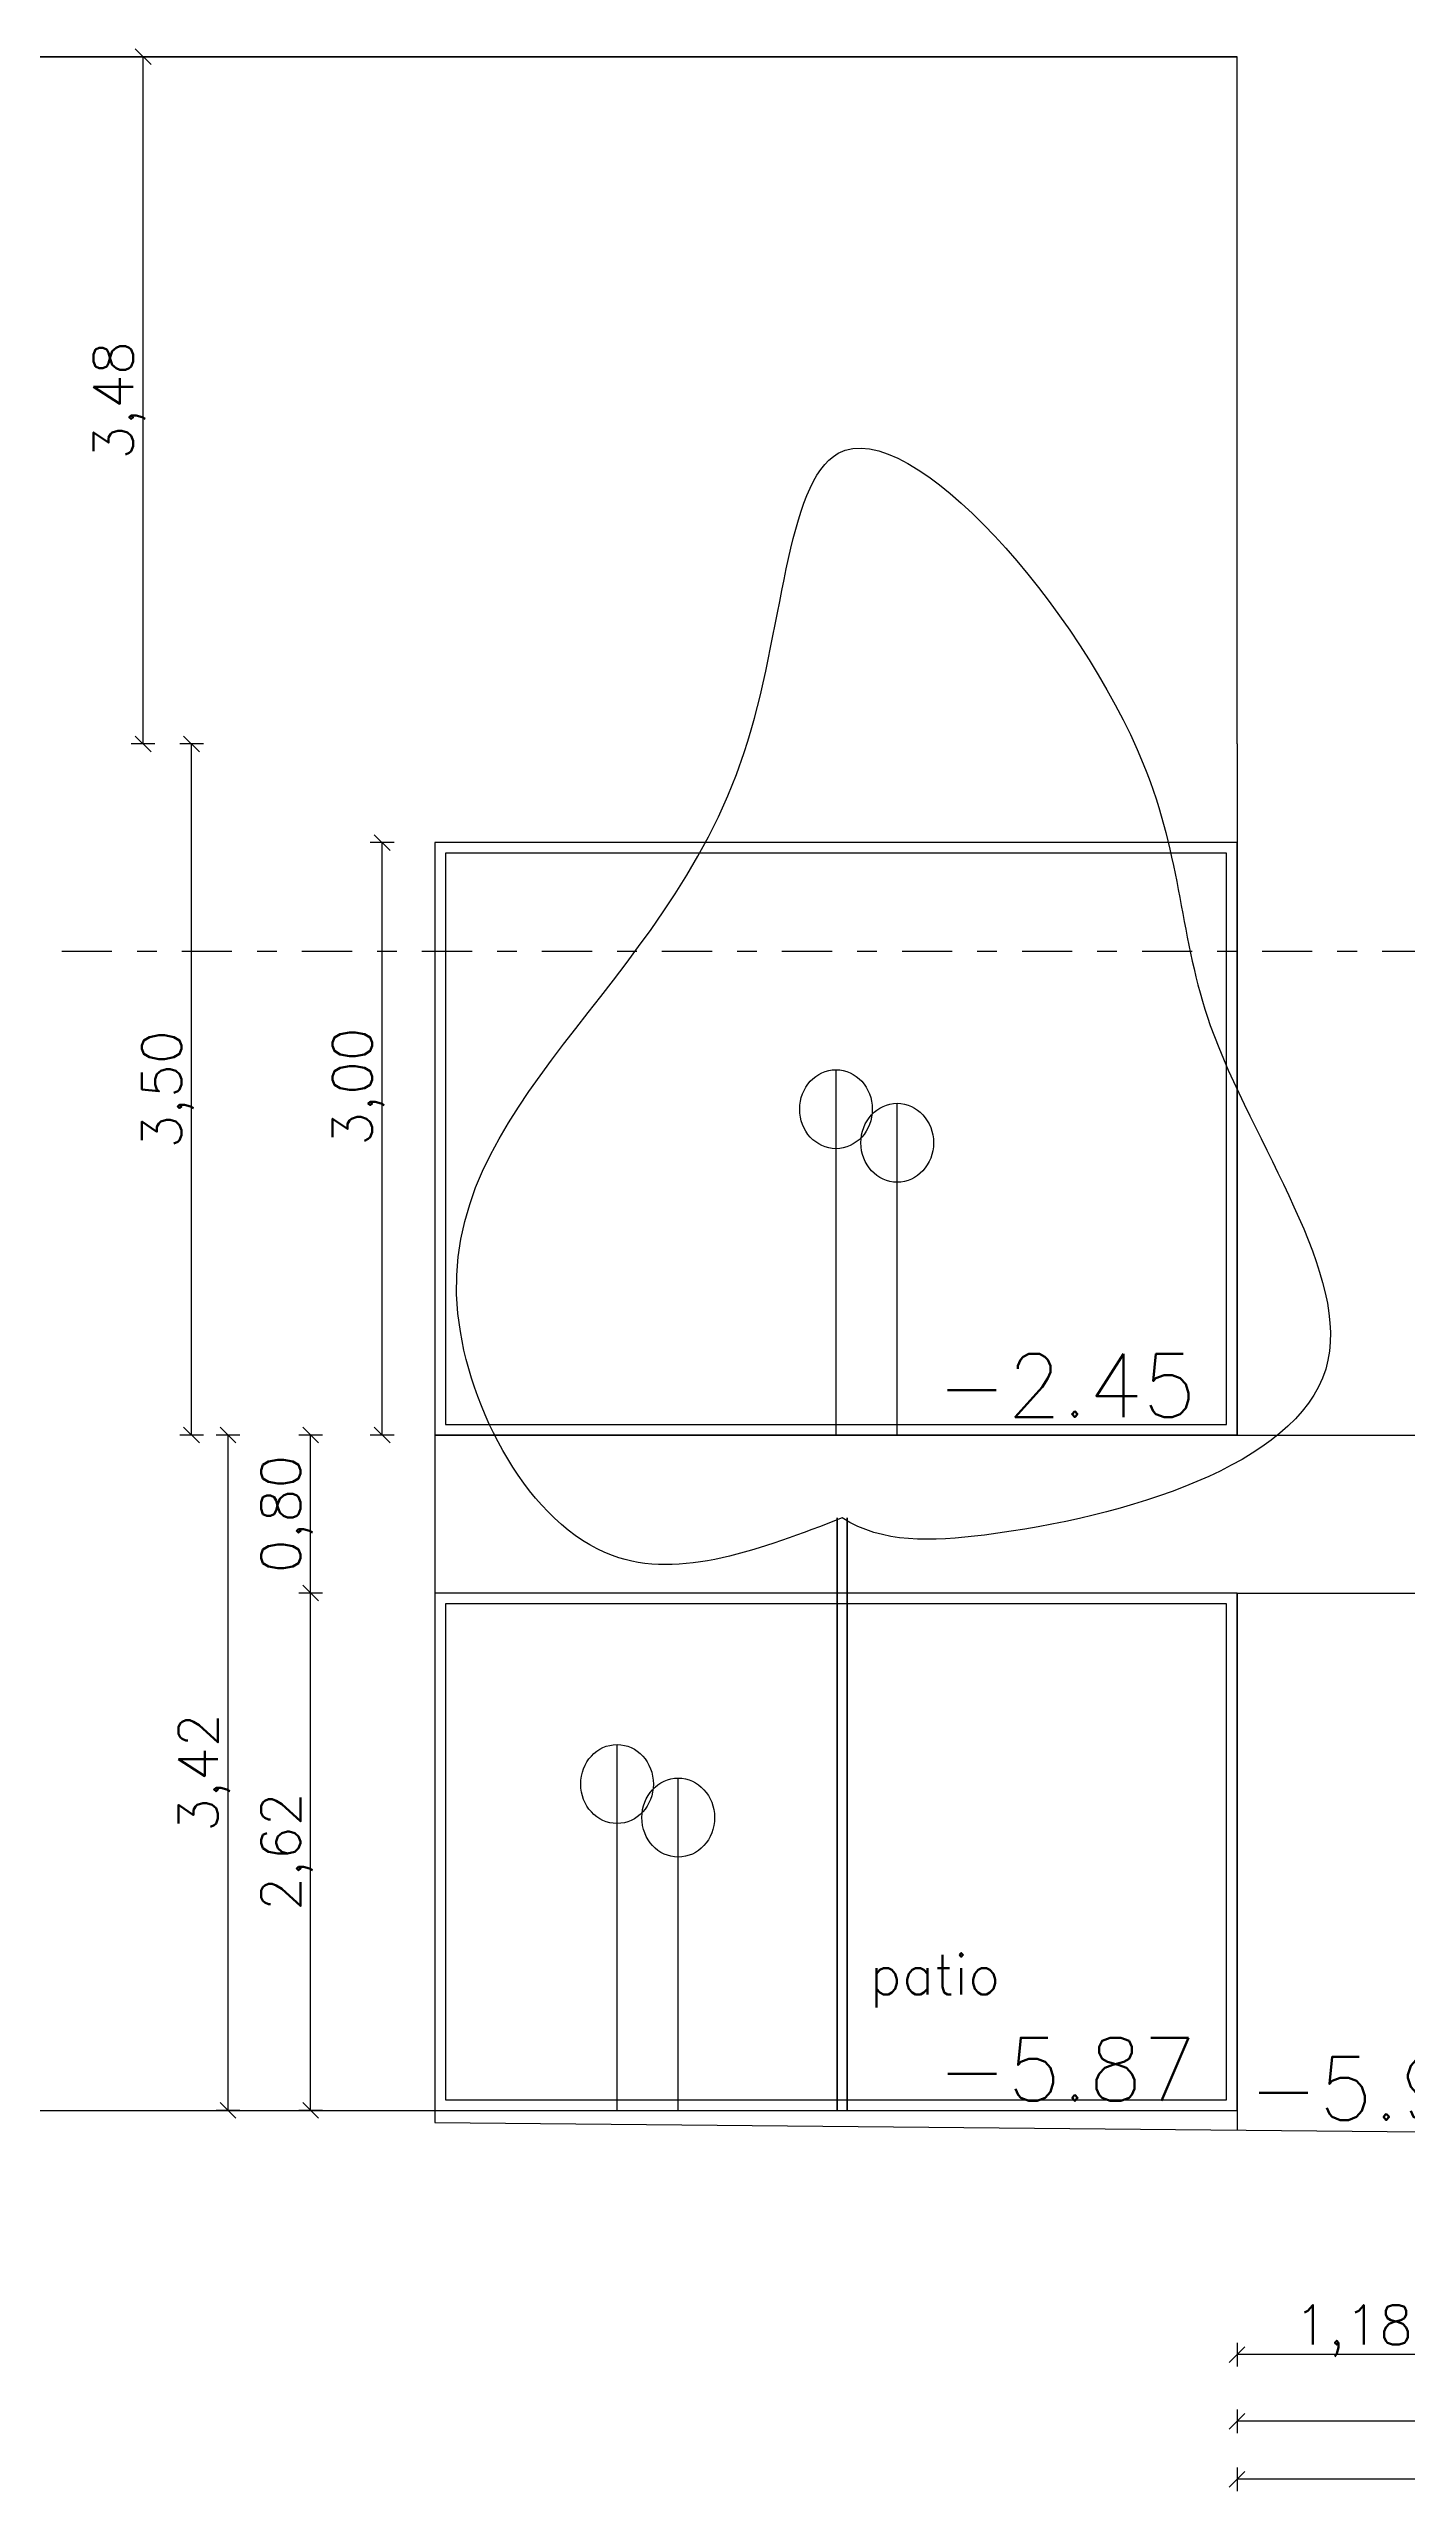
# Model space of a CAD drawing. Header units: millimetres. Extents: x 361 to 21231, y 184 to 1849.
# Drawn here: x 2528.41 to 2535.29, y 538.11 to 550.48 of the extents above; entities that cross this region are included whole.
import ezdxf

# ---------------------------------------------------------------- set-up
doc = ezdxf.new("R2010")
doc.units = ezdxf.units.MM
doc.header["$LTSCALE"] = 0.2
doc.linetypes.add('DASHDOT2', pattern=[12.7, 6.35, -3.175, 0, -3.175])
doc.linetypes.add('DASHED2', pattern=[9.524999999999999, 6.35, -3.175])
for name, color, linetype, lineweight in [('aslijnen', 10, 'DASHDOT2', 25), ('bomen', 7, 'Continuous', 35), ('maten', 1, 'Continuous', 18), ('nieuwe hoogtepunten', 154, 'Continuous', 35)]:
    doc.layers.add(name, color=color, linetype=linetype, lineweight=lineweight)
doc.layers.add('ontwerp', color=7, linetype='Continuous')
doc.layers.add('poort', color=7, linetype='Continuous', lineweight=30, true_color=0x0069d1)
doc.styles.get("Standard").update_dxf_attribs({"font": 'txt.shx', "height": 0.2})
doc.dimstyles.new('maat aanduiding voor tuin', dxfattribs={"dimscale": 0.2000000000000018, "dimtxt": 0.2, "dimasz": 0.4, "dimexe": 0.3, "dimexo": 0.3, "dimgap": 0.02, "dimtad": 1, "dimzin": 1, "dimtxsty": 'Standard', "dimblk": 'OBLIQUE', "dimcen": 0.2, "dimadec": 0, "dimazin": 3, "dimtfac": 1, "dimtix": 1, "dimtmove": 0, "dimatfit": 3, "dimldrblk": 'OBLIQUE', "dimfxl": 0.3, "dimfxlon": 1, "dimarcsym": 1})

# ---------------------------------------------------------------- blocks, each defined once
blk = doc.blocks.new('_Oblique')
at = {"color": 0, "linetype": 'ByBlock', "lineweight": -2}
blk.add_line((-0.5, -0.5), (0.5, 0.5), dxfattribs=at)
blk = doc.blocks.new('*D1769')
at = {"layer": 'Defpoints', "color": 0, "ltscale": 0.2, "transparency": 16777216}
for p in [(2530.100132456661, 546.4608308301749), (2534.430642599165, 546.4608308301749), (2534.430642599165, 543.4608308301749)]:
    blk.add_point(p, dxfattribs=at)
at = {"layer": 'maten', "color": 0, "lineweight": -2, "ltscale": 0.2, "transparency": 16777216}
for p, q in [((2530.160132456661, 546.4608308301749), (2530.040132456661, 546.4608308301749)), ((2530.100132456661, 543.4608308301749), (2530.100132456661, 546.4608308301749)), ((2530.160132456661, 543.4608308301749), (2530.040132456661, 543.4608308301749))]:
    blk.add_line(p, q, dxfattribs=at)
at = {"layer": 'maten', "color": 0, "lineweight": -2, "ltscale": 0.2, "transparency": 16777216, "xscale": 0.08000000000000074, "yscale": 0.08000000000000074, "zscale": 0.08000000000000074}
for p, rotation in [((2530.100132456661, 546.4608308301749), 90), ((2530.100132456661, 543.4608308301749), 270)]:
    blk.add_blockref('_Oblique', p, dxfattribs=dict(at, rotation=rotation))
at = {"layer": 'maten', "color": 0, "ltscale": 0.2, "transparency": 16777216, "insert": (2529.979465789995, 545.2258379028359), "char_height": 0.2, "attachment_point": 5, "rotation": 90}
blk.add_mtext('3,00', dxfattribs=at)
blk = doc.blocks.new('*D1770')
at = {"layer": 'Defpoints', "color": 0, "ltscale": 0.2, "transparency": 16777216}
for p in [(2528.88915329166, 550.440830830175), (2534.430642599166, 550.440830830175), (2534.430642599166, 546.9608308301749)]:
    blk.add_point(p, dxfattribs=at)
at = {"layer": 'maten', "color": 0, "lineweight": -2, "ltscale": 0.2, "transparency": 16777216}
for p, q in [((2528.94915329166, 550.440830830175), (2528.82915329166, 550.440830830175)), ((2528.88915329166, 546.9608308301749), (2528.88915329166, 550.440830830175)), ((2528.94915329166, 546.9608308301749), (2528.82915329166, 546.9608308301749))]:
    blk.add_line(p, q, dxfattribs=at)
at = {"layer": 'maten', "color": 0, "lineweight": -2, "ltscale": 0.2, "transparency": 16777216, "xscale": 0.08000000000000074, "yscale": 0.08000000000000074, "zscale": 0.08000000000000074}
for p, rotation in [((2528.88915329166, 550.440830830175), 90), ((2528.88915329166, 546.9608308301749), 270)]:
    blk.add_blockref('_Oblique', p, dxfattribs=dict(at, rotation=rotation))
at = {"layer": 'maten', "color": 0, "ltscale": 0.2, "transparency": 16777216, "insert": (2528.768486624993, 548.7008308301752), "char_height": 0.2, "attachment_point": 5, "rotation": 90}
blk.add_mtext('3,48', dxfattribs=at)
blk = doc.blocks.new('*D1771')
at = {"layer": 'Defpoints', "color": 0, "ltscale": 0.2, "transparency": 16777216}
for p in [(2529.134425050752, 546.9608308301749), (2530.367451301819, 546.9608308301749), (2530.367451301819, 543.4608308301749)]:
    blk.add_point(p, dxfattribs=at)
at = {"layer": 'maten', "color": 0, "lineweight": -2, "ltscale": 0.2, "transparency": 16777216}
for p, q in [((2529.194425050752, 546.9608308301749), (2529.074425050752, 546.9608308301749)), ((2529.134425050752, 543.4608308301749), (2529.134425050752, 546.9608308301749)), ((2529.194425050752, 543.4608308301749), (2529.074425050752, 543.4608308301749))]:
    blk.add_line(p, q, dxfattribs=at)
at = {"layer": 'maten', "color": 0, "lineweight": -2, "ltscale": 0.2, "transparency": 16777216, "xscale": 0.08000000000000074, "yscale": 0.08000000000000074, "zscale": 0.08000000000000074}
for p, rotation in [((2529.134425050752, 546.9608308301749), 90), ((2529.134425050752, 543.4608308301749), 270)]:
    blk.add_blockref('_Oblique', p, dxfattribs=dict(at, rotation=rotation))
at = {"layer": 'maten', "color": 0, "ltscale": 0.2, "transparency": 16777216, "insert": (2529.013758384086, 545.2108308301752), "char_height": 0.2, "attachment_point": 5, "rotation": 90}
blk.add_mtext('3,50', dxfattribs=at)
blk = doc.blocks.new('*D1772')
at = {"layer": 'Defpoints', "color": 0, "ltscale": 0.2, "transparency": 16777216}
for p in [(2529.737633012172, 543.4608308301749), (2530.367451301819, 543.4608308301749), (2530.367451301819, 542.6608308301747)]:
    blk.add_point(p, dxfattribs=at)
at = {"layer": 'maten', "color": 0, "lineweight": -2, "ltscale": 0.2, "transparency": 16777216}
for p, q in [((2529.797633012171, 543.4608308301749), (2529.677633012172, 543.4608308301749)), ((2529.737633012172, 542.6608308301747), (2529.737633012172, 543.4608308301749)), ((2529.797633012171, 542.6608308301747), (2529.677633012172, 542.6608308301747))]:
    blk.add_line(p, q, dxfattribs=at)
at = {"layer": 'maten', "color": 0, "lineweight": -2, "ltscale": 0.2, "transparency": 16777216, "xscale": 0.08000000000000074, "yscale": 0.08000000000000074, "zscale": 0.08000000000000074}
for p, rotation in [((2529.737633012172, 543.4608308301749), 90), ((2529.737633012172, 542.6608308301747), 270)]:
    blk.add_blockref('_Oblique', p, dxfattribs=dict(at, rotation=rotation))
at = {"layer": 'maten', "color": 0, "ltscale": 0.2, "transparency": 16777216, "insert": (2529.616966345505, 543.0608308301753), "char_height": 0.2, "attachment_point": 5, "rotation": 90}
blk.add_mtext('0,80', dxfattribs=at)
blk = doc.blocks.new('*D1775')
at = {"layer": 'Defpoints', "color": 0, "ltscale": 0.2, "transparency": 16777216}
for p in [(2534.430642599165, 539.9408308301748), (2538.611342599166, 539.9008308301748), (2534.430642599165, 538.466608838297)]:
    blk.add_point(p, dxfattribs=at)
at = {"layer": 'maten', "color": 0, "lineweight": -2, "ltscale": 0.2, "transparency": 16777216}
for p, q in [((2534.430642599165, 538.5266088382971), (2534.430642599165, 538.4066088382971)), ((2538.611342599166, 538.5266088382971), (2538.611342599166, 538.4066088382971)), ((2538.611342599166, 538.466608838297), (2534.430642599165, 538.466608838297))]:
    blk.add_line(p, q, dxfattribs=at)
at = {"layer": 'maten', "color": 0, "lineweight": -2, "ltscale": 0.2, "transparency": 16777216, "xscale": 0.08000000000000074, "yscale": 0.08000000000000074, "zscale": 0.08000000000000074, "rotation": 180}
blk.add_blockref('_Oblique', (2534.430642599165, 538.466608838297), dxfattribs=at)
at = {"layer": 'maten', "color": 0, "lineweight": -2, "ltscale": 0.2, "transparency": 16777216, "xscale": 0.08000000000000074, "yscale": 0.08000000000000074, "zscale": 0.08000000000000074}
blk.add_blockref('_Oblique', (2538.611342599166, 538.466608838297), dxfattribs=at)
at = {"layer": 'maten', "color": 0, "ltscale": 0.2, "transparency": 16777216, "insert": (2536.520992599166, 538.5872755049637), "char_height": 0.2, "attachment_point": 5}
blk.add_mtext('4,18', dxfattribs=at)
blk = doc.blocks.new('*D1776')
at = {"layer": 'Defpoints', "color": 0, "ltscale": 0.2, "transparency": 16777216}
for p in [(2540.111342599172, 543.2108308301749), (2534.430642599165, 542.6608308301747), (2534.430642599165, 538.1725174296662)]:
    blk.add_point(p, dxfattribs=at)
at = {"layer": 'maten', "color": 0, "lineweight": -2, "ltscale": 0.2, "transparency": 16777216}
for p, q in [((2534.430642599165, 538.2325174296662), (2534.430642599165, 538.1125174296662)), ((2540.111342599172, 538.1725174296662), (2534.430642599165, 538.1725174296662)), ((2540.111342599172, 538.2325174296662), (2540.111342599172, 538.1125174296662))]:
    blk.add_line(p, q, dxfattribs=at)
at = {"layer": 'maten', "color": 0, "lineweight": -2, "ltscale": 0.2, "transparency": 16777216, "xscale": 0.08000000000000074, "yscale": 0.08000000000000074, "zscale": 0.08000000000000074, "rotation": 180}
blk.add_blockref('_Oblique', (2534.430642599165, 538.1725174296662), dxfattribs=at)
at = {"layer": 'maten', "color": 0, "lineweight": -2, "ltscale": 0.2, "transparency": 16777216, "xscale": 0.08000000000000074, "yscale": 0.08000000000000074, "zscale": 0.08000000000000074}
blk.add_blockref('_Oblique', (2540.111342599172, 538.1725174296662), dxfattribs=at)
at = {"layer": 'maten', "color": 0, "ltscale": 0.2, "transparency": 16777216, "insert": (2537.270992599168, 538.2931840963329), "char_height": 0.2, "attachment_point": 5}
blk.add_mtext('5,68', dxfattribs=at)
blk = doc.blocks.new('*D1777')
at = {"layer": 'Defpoints', "color": 0, "ltscale": 0.2, "transparency": 16777216}
for p in [(2534.430642599165, 540.3795548377248), (2535.611333840362, 540.3795548377248), (2534.430642599165, 538.8038031608307)]:
    blk.add_point(p, dxfattribs=at)
at = {"layer": 'maten', "color": 0, "lineweight": -2, "ltscale": 0.2, "transparency": 16777216}
for p, q in [((2534.430642599165, 538.8638031608308), (2534.430642599165, 538.7438031608308)), ((2535.611333840362, 538.8038031608307), (2534.430642599165, 538.8038031608307)), ((2535.611333840362, 538.8638031608308), (2535.611333840362, 538.7438031608308))]:
    blk.add_line(p, q, dxfattribs=at)
at = {"layer": 'maten', "color": 0, "lineweight": -2, "ltscale": 0.2, "transparency": 16777216, "xscale": 0.08000000000000074, "yscale": 0.08000000000000074, "zscale": 0.08000000000000074, "rotation": 180}
blk.add_blockref('_Oblique', (2534.430642599165, 538.8038031608307), dxfattribs=at)
at = {"layer": 'maten', "color": 0, "lineweight": -2, "ltscale": 0.2, "transparency": 16777216, "xscale": 0.08000000000000074, "yscale": 0.08000000000000074, "zscale": 0.08000000000000074}
blk.add_blockref('_Oblique', (2535.611333840362, 538.8038031608307), dxfattribs=at)
at = {"layer": 'maten', "color": 0, "ltscale": 0.2, "transparency": 16777216, "insert": (2535.020988219764, 538.9244698274974), "char_height": 0.2, "attachment_point": 5}
blk.add_mtext('1,18', dxfattribs=at)
blk = doc.blocks.new('*D1779')
at = {"layer": 'Defpoints', "color": 0, "ltscale": 0.2, "transparency": 16777216}
for p in [(2529.737633012172, 542.6608308301747), (2530.367451301819, 542.6608308301747), (2530.367451301819, 540.0408308301512)]:
    blk.add_point(p, dxfattribs=at)
at = {"layer": 'maten', "color": 0, "lineweight": -2, "ltscale": 0.2, "transparency": 16777216}
for p, q in [((2529.797633012171, 542.6608308301747), (2529.677633012172, 542.6608308301747)), ((2529.737633012172, 540.0408308301512), (2529.737633012172, 542.6608308301747)), ((2529.797633012171, 540.0408308301512), (2529.677633012172, 540.0408308301512))]:
    blk.add_line(p, q, dxfattribs=at)
at = {"layer": 'maten', "color": 0, "lineweight": -2, "ltscale": 0.2, "transparency": 16777216, "xscale": 0.08000000000000074, "yscale": 0.08000000000000074, "zscale": 0.08000000000000074}
for p, rotation in [((2529.737633012172, 542.6608308301747), 90), ((2529.737633012172, 540.0408308301512), 270)]:
    blk.add_blockref('_Oblique', p, dxfattribs=dict(at, rotation=rotation))
at = {"layer": 'maten', "color": 0, "ltscale": 0.2, "transparency": 16777216, "insert": (2529.616966345505, 541.3508308301634), "char_height": 0.2, "attachment_point": 5, "rotation": 90}
blk.add_mtext('2,62', dxfattribs=at)
blk = doc.blocks.new('*D1743')
at = {"layer": 'Defpoints', "color": 0, "ltscale": 0.2, "transparency": 16777216}
for p in [(2530.421451301819, 543.4608308301749), (2529.319183401783, 540.040830830175), (2530.421451301819, 540.040830830175)]:
    blk.add_point(p, dxfattribs=at)
at = {"layer": 'maten', "color": 0, "lineweight": -2, "ltscale": 0.2, "transparency": 16777216}
for p, q in [((2529.379183401782, 543.4608308301749), (2529.259183401783, 543.4608308301749)), ((2529.319183401783, 543.4608308301749), (2529.319183401783, 540.040830830175)), ((2529.379183401782, 540.040830830175), (2529.259183401783, 540.040830830175))]:
    blk.add_line(p, q, dxfattribs=at)
at = {"layer": 'maten', "color": 0, "lineweight": -2, "ltscale": 0.2, "transparency": 16777216, "xscale": 0.08000000000000074, "yscale": 0.08000000000000074, "zscale": 0.08000000000000074}
for p, rotation in [((2529.319183401783, 543.4608308301749), 90), ((2529.319183401783, 540.040830830175), 270)]:
    blk.add_blockref('_Oblique', p, dxfattribs=dict(at, rotation=rotation))
at = {"layer": 'maten', "color": 0, "ltscale": 0.2, "transparency": 16777216, "insert": (2529.198516735116, 541.7508308301755), "char_height": 0.2, "attachment_point": 5, "rotation": 90}
blk.add_mtext('3,42', dxfattribs=at)

msp = doc.modelspace()

# ---------------------------------------------------------------- hatches: boundary and pattern name
at = {"layer": 'nieuwe hoogtepunten', "linetype": 'DASHED2', "ltscale": 0.05}
h = msp.add_hatch(color=256, dxfattribs=at)
h.dxf.hatch_style = 1
edge = h.paths.add_edge_path()
edge.add_arc((2534.288950613208, 543.5468967524675), 0.0840894930981083, -5.088887490341627e-14, 360)
h = msp.add_hatch(color=256, dxfattribs=at)
h.dxf.hatch_style = 1
edge = h.paths.add_edge_path()
edge.add_arc((2534.288950613208, 540.1268967524677), 0.0840894930981083, -5.088887490341627e-14, 360)
h = msp.add_hatch(color=256, dxfattribs=at)
h.dxf.hatch_style = 1
edge = h.paths.add_edge_path()
edge.add_arc((2534.537756138607, 540.0274172827646), 0.0840894930981083, -5.088887490341627e-14, 360)

# ---------------------------------------------------------------- linework, layer by layer
at = {"layer": 'aslijnen', "ltscale": 0.2}
for p, q in [((2523.005381626221, 545.910830830175), (2542.678869464222, 545.910830830175)), ((2523.005381626221, 545.9108308301749), (2548.635204683211, 545.910830830175))]:
    msp.add_line(p, q, dxfattribs=at)
at = {"layer": 'bomen', "ltscale": 0.2}
for p, q in [((2532.405642599166, 543.040830830151), (2532.405642599166, 540.040830830175)), ((2532.455642599166, 543.040830830151), (2532.455642599166, 540.040830830175))]:
    msp.add_line(p, q, dxfattribs=at)
at = {"layer": 'maten', "ltscale": 0.2}
msp.add_line((2530.367451301819, 540.040830830175), (2524.202630375368, 540.0408308301749), dxfattribs=at)
at = {"layer": 'ontwerp', "ltscale": 0.2}
for p, q in [((2525.370642599165, 550.440830830175), (2534.430642599166, 550.440830830175)), ((2534.430642599165, 550.440830830175), (2525.370642599166, 550.440830830175)), ((2534.430642599166, 546.9608308301749), (2534.430642599166, 550.440830830175)), ((2534.430642599165, 546.9608308301749), (2534.430642599165, 543.4608308301749)), ((2534.430642599165, 546.4608308301749), (2530.367451301819, 546.4608308301749)), ((2530.367451301819, 543.4608308301749), (2530.367451301819, 540.040830830175)), ((2534.430642599165, 543.4608308301749), (2530.367451301819, 543.4608308301749)), ((2534.430642599165, 543.4608308301749), (2535.430642599166, 543.4608308301749)), ((2534.430642599165, 542.6608308301747), (2534.430642599165, 540.0408308301749)), ((2534.430642599165, 542.6608308301747), (2535.430642599166, 542.6608308301749)), ((2524.370642599165, 540.040830830175), (2530.367451301819, 540.0408308301512)), ((2530.367451301819, 540.040830830175), (2530.366866531785, 539.9797121282099)), ((2530.367451301819, 540.040830830175), (2534.430642599165, 540.040830830175)), ((2534.430642599165, 540.0408308301749), (2534.430642599165, 539.9408308301748)), ((2530.367451301819, 539.9797065332615), (2538.611342599165, 539.9008308301748))]:
    msp.add_line(p, q, dxfattribs=at)
for points in [[(2534.430642599165, 546.4608308301749), (2530.367451301819, 546.4608308301749), (2530.367451301819, 543.4608308301749), (2534.430642599165, 543.4608308301749)], [(2534.376642599165, 546.4068308301748), (2530.421451301819, 546.4068308301748), (2530.421451301819, 543.5148308301748), (2534.376642599165, 543.5148308301748)], [(2534.430642599165, 542.6608308301747), (2530.367451301819, 542.6608308301747), (2530.367451301819, 540.040830830175), (2534.430642599165, 540.040830830175)], [(2534.376642599165, 542.6068308301749), (2530.421451301819, 542.6068308301749), (2530.421451301819, 540.0948308301749), (2534.376642599165, 540.0948308301749)]]:
    msp.add_lwpolyline(points, close=True, dxfattribs=at)
msp.add_spline([(2532.430642599166, 543.040830830151), (2531.26662251783, 542.8501154883166), (2530.483946253704, 544.0766155689745), (2531.934663619854, 546.9177889795288), (2532.410168497102, 548.4324427002097), (2533.955836402148, 546.8597027334146), (2534.29508587708, 545.5351718171586), (2534.879546936483, 543.7949773314205), (2533.150890513346, 542.954607916385), (2532.430642599165, 543.0408308301678), (2532.429720234687, 543.0414177200552)], degree=3, dxfattribs=at)
at = {"layer": 'poort', "ltscale": 0.2}
for p, q in [((2532.399046950492, 543.4608308301749), (2532.399046950492, 545.3108308301748)), ((2532.709104696969, 543.4608308301749), (2532.709104696969, 545.1408308301748)), ((2531.289805913646, 540.0434647208943), (2531.289805913646, 541.8934647208944)), ((2531.599863660123, 540.0434647208943), (2531.599863660123, 541.7234647208943))]:
    msp.add_line(p, q, dxfattribs=at)
for centre in [(2532.399046950492, 545.1108308301748), (2532.709104696969, 544.940830830175), (2531.289805913646, 541.6934647208943), (2531.599863660123, 541.5234647208944)]:
    msp.add_ellipse(centre, major_axis=(0, 0.1999999999999886), ratio=0.9198264713837102, dxfattribs=at)

# ---------------------------------------------------------------- texts
at = {"layer": 'nieuwe hoogtepunten', "linetype": 'Continuous', "lineweight": 35, "ltscale": 0.2, "char_height": 0.3200000000000001, "attachment_point": 1}
for s, insert in [('-2.45', (2532.908974635403, 543.871526239591)), ('-5.87', (2532.910050256771, 540.4085902534571)), ('-5.97', (2534.487342744153, 540.3121093513719))]:
    msp.add_mtext_dynamic_manual_height_columns(s, width=11.55869096586002, gutter_width=1, heights=[0], dxfattribs=dict(at, insert=insert))
at = {"layer": 'ontwerp', "lineweight": 30, "ltscale": 0.2, "insert": (2532.570392557616, 540.8282513904754), "char_height": 0.2, "attachment_point": 1}
msp.add_mtext_dynamic_manual_height_columns('patio', width=2.958656882182368, gutter_width=1, heights=[0], dxfattribs=at)

# ---------------------------------------------------------------- dimensions: what is measured, and where the dimension line sits
at = {"layer": 'maten', "ltscale": 0.2}
for base, p1, p2, picture, middle in [((2528.88915329166, 550.440830830175), (2534.430642599166, 546.9608308301749), (2534.430642599166, 550.440830830175), '*D1770', (2528.88915329166, 548.7008308301752)), ((2529.134425050752, 546.9608308301749), (2530.367451301819, 543.4608308301749), (2530.367451301819, 546.9608308301749), '*D1771', (2529.134425050752, 545.2108308301752)), ((2530.100132456661, 546.4608308301749), (2534.430642599165, 543.4608308301749), (2534.430642599165, 546.4608308301749), '*D1769', (2530.100132456661, 545.2258379028359))]:
    dim = msp.add_linear_dim(base=base, p1=p1, p2=p2, angle=90, dimstyle='maat aanduiding voor tuin', dxfattribs=at)
    dim.commit()
    dim.dimension.update_dxf_attribs({"geometry": picture, "text_midpoint": middle, "dimtype": 160})
for base, p1, p2, picture, middle in [((2529.319183401783, 540.040830830175), (2530.421451301819, 543.4608308301749), (2530.421451301819, 540.040830830175), '*D1743', (2529.198516735116, 541.7508308301755)), ((2529.737633012172, 543.4608308301749), (2530.367451301819, 542.6608308301747), (2530.367451301819, 543.4608308301749), '*D1772', (2529.616966345505, 543.0608308301753)), ((2529.737633012172, 542.6608308301747), (2530.367451301819, 540.0408308301512), (2530.367451301819, 542.6608308301747), '*D1779', (2529.616966345505, 541.3508308301634))]:
    dim = msp.add_linear_dim(base=base, p1=p1, p2=p2, angle=90, dimstyle='maat aanduiding voor tuin', dxfattribs=at)
    dim.commit()
    dim.dimension.update_dxf_attribs({"geometry": picture, "text_midpoint": middle})
for base, p1, p2, picture, middle in [((2534.430642599165, 538.1725174296662), (2540.111342599172, 543.2108308301749), (2534.430642599165, 542.6608308301747), '*D1776', (2537.270992599168, 538.2931840963329)), ((2534.430642599165, 538.8038031608307), (2535.611333840362, 540.3795548377248), (2534.430642599165, 540.3795548377248), '*D1777', (2535.020988219764, 538.9244698274974)), ((2534.430642599165, 538.466608838297), (2538.611342599166, 539.9008308301748), (2534.430642599165, 539.9408308301748), '*D1775', (2536.520992599166, 538.5872755049637))]:
    dim = msp.add_linear_dim(base=base, p1=p1, p2=p2, dimstyle='maat aanduiding voor tuin', dxfattribs=at)
    dim.commit()
    dim.dimension.update_dxf_attribs({"geometry": picture, "text_midpoint": middle})

doc.saveas('drawing.dxf')
